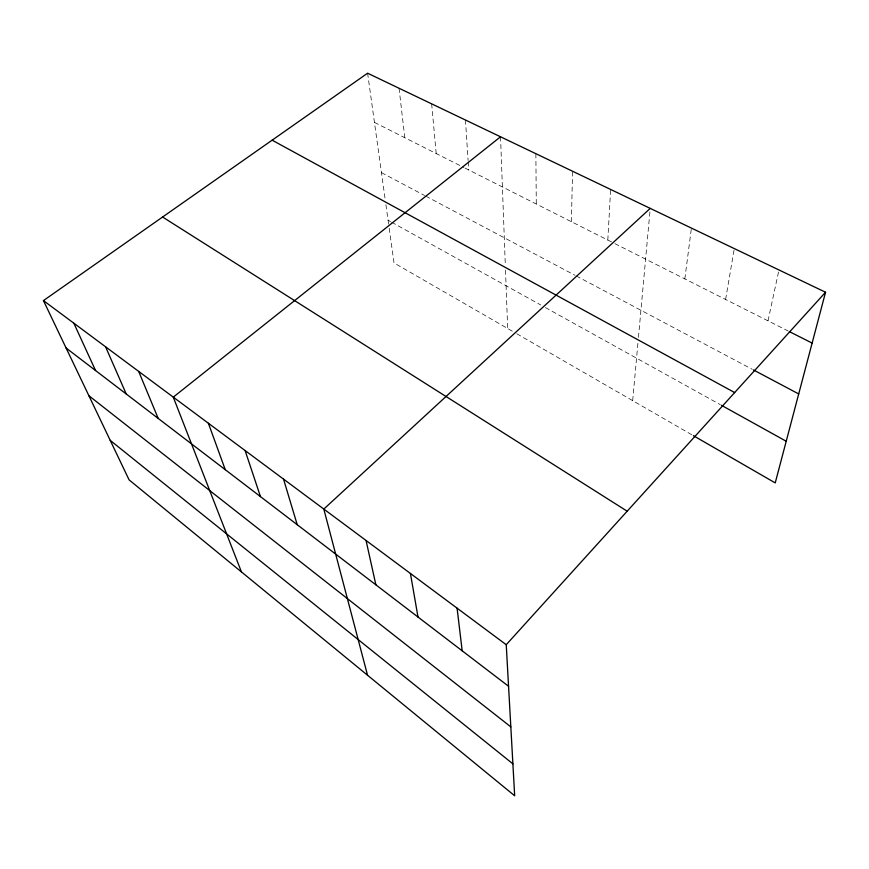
<?xml version="1.0" encoding="UTF-8"?>
<svg xmlns="http://www.w3.org/2000/svg" width="869" height="869" viewBox="0 0 869 869"><rect width="100%" height="100%" fill="white"/><g stroke="black" fill="none" stroke-linecap="round" stroke-linejoin="round"><path stroke-width="0.65" stroke-dasharray="4.34 3.26" d="M571.4 221.714L572.541 171.226M607.811 240.072L610.635 189.442M632.675 400.642L637.976 342.582M638.454 337.378L650.11 209.722M684.826 278.906L691.42 228.08M725.604 299.457L734.294 248.588M768 320.835L778.961 269.944M374.452 122.42L463.894 167.521M465.1 168.13L613.72 243.048M614.894 243.646L788.281 331.056M381.448 172.627L424.572 195.503M425.734 196.122L575.028 275.31M576.234 275.94L752.293 369.325M388.074 220.248L390.42 221.541M391.593 222.192L540.67 304.943M545.417 307.583L720.26 404.639M512.254 331.154L394.026 262.927L388.791 225.364M516.838 333.794L692.202 434.989M367.598 73.213L385.195 199.522M385.912 204.704L388.617 224.083M399.056 88.258L404.791 137.726M431.654 103.845L436.195 153.552M465.458 120.02L468.098 160.504M468.185 161.851L468.717 169.944M500.533 136.791L505.302 264.904M505.497 270.118L507.67 328.504M535.869 153.694L536.282 204.019"/><path stroke-width="1.3" d="M825.55 292.234L506.236 644.711L514.676 795.787L129.09 479.873L43.45 300.598L367.598 73.213L825.55 292.234L775.224 482.903L693.364 435.662M650.229 208.386L323.811 509.071L367.554 675.256M500.533 136.791L173.279 397.144L241.452 571.943M789.465 331.654L812.124 343.081M753.477 369.955L798.709 393.939M272.138 140.181L734.653 392.56M721.411 405.28L786.217 441.246M162.59 217.022L627.179 511.211M43.45 300.598L506.236 644.711M66.098 348.013L508.55 686.26M88.888 395.732L510.82 726.875M110.211 440.366L512.895 763.851M73.854 323.214L95.557 370.542M105.573 346.796L126.233 393.983M138.682 371.411L158.191 418.413M208.386 423.246L225.256 469.684M245.101 450.544L260.461 496.601M283.533 479.123L297.22 524.702M366.055 540.485L375.875 584.826M410.429 573.475L418 617.033M457.094 608.181L462.178 650.805"/></g></svg>
